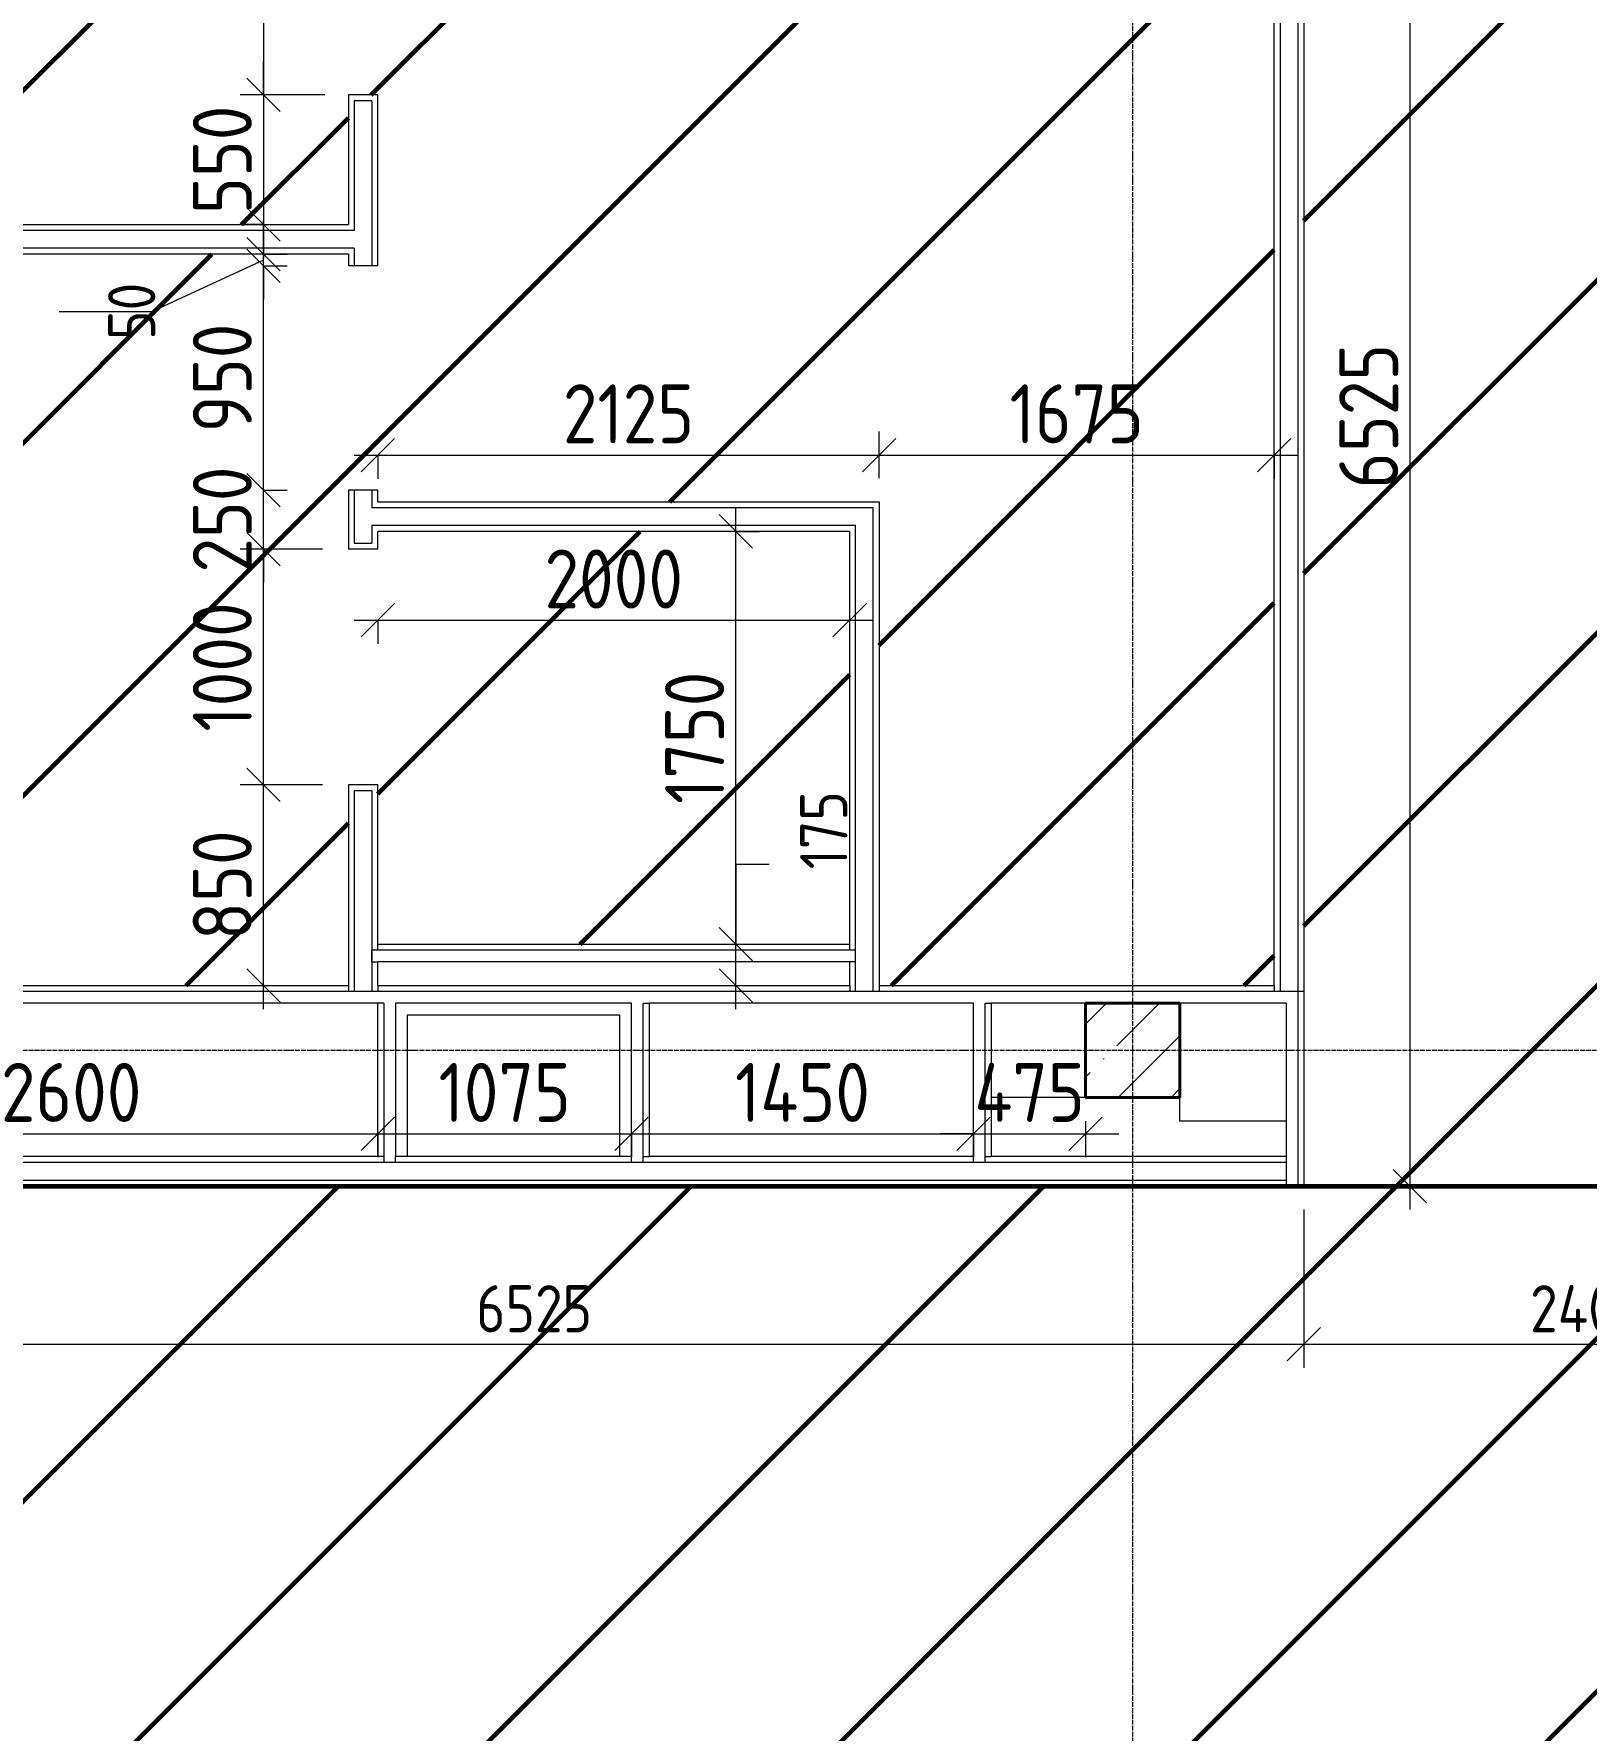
# Model space of a CAD drawing. Header units: millimetres. Extents: x -56773 to 323062, y -262288 to 76460.
# Drawn here: x 30426 to 37006, y -48341 to -41151 of the extents above; entities that cross this region are included whole.
import ezdxf

# ---------------------------------------------------------------- set-up
doc = ezdxf.new("R2010")
doc.units = ezdxf.units.MM
doc.linetypes.add('ADSK_Линия сетки', pattern=[25, 20, -2.5, 0, -2.5])
for name, color, linetype, lineweight in [('1.1)Стяжка керамзит  2 этаж', 5, 'Continuous', 60), ('Несущие колонны', 7, 'Continuous', 18), ('Оси', 7, 'Continuous', 9), ('Перекрытие', 7, 'Continuous', 18), ('Размеры', 7, 'Continuous', 9), ('Стены несущие', 7, 'Continuous', 30), ('Стены отделка', 7, 'Continuous', 30), ('Стены штриховка', 7, 'Continuous', 9)]:
    doc.layers.add(name, color=color, linetype=linetype, lineweight=lineweight)
doc.styles.add('GOST Common_2', font='', dxfattribs={"width": 0.9, "height": 250})
doc.styles.add('GOST Common_3', font='', dxfattribs={"width": 0.9, "height": 200})
doc.styles.get('GOST Common_2').set_extended_font_data('GOST Common')
doc.styles.get('GOST Common_3').set_extended_font_data('GOST Common')
doc.dimstyles.new('ADSK_Основной_2_0_1', dxfattribs={"dimscale": 304.8, "dimtxt": 201.142999, "dimasz": 0.463911, "dimexe": 0.328084, "dimexo": 0.328084, "dimgap": 0.164042, "dimtad": 1, "dimdec": 3, "dimrnd": 0.001, "dimdsep": 46, "dimtxsty": 'GOST Common_3', "dimblk1": 'OBLIQUE', "dimblk2": 'OBLIQUE', "dimsah": 1, "dimcen": 0.09, "dimdle": 0.328084, "dimazin": 2, "dimtfac": 1, "dimtdec": 4, "dimtix": 1, "dimtmove": 1, "dimatfit": 3, "dimfxl": 1, "dimtvp": 1, "dimtolj": 1, "dimtzin": 0, "dimlwd": 20, "dimlwe": 20, "dimarcsym": 2})
doc.dimstyles.new('ADSK_Основной_2_0_2', dxfattribs={"dimscale": 304.8, "dimtxt": 201.142999, "dimasz": 0.463911, "dimexe": 0.328084, "dimexo": 0.328084, "dimgap": 0.164042, "dimtad": 1, "dimdec": 3, "dimrnd": 0.001, "dimdsep": 46, "dimtxsty": 'GOST Common_3', "dimblk1": 'OBLIQUE', "dimblk2": 'OBLIQUE', "dimsah": 1, "dimcen": 0.09, "dimdle": 0.328084, "dimazin": 2, "dimtfac": 1, "dimtdec": 4, "dimtix": 1, "dimtmove": 0, "dimatfit": 3, "dimfxl": 1, "dimtvp": 1, "dimtolj": 1, "dimtzin": 0, "dimlwd": 20, "dimlwe": 20, "dimarcsym": 2})
doc.dimstyles.new('ADSK_Основной_2_0_3', dxfattribs={"dimscale": 304.8, "dimtxt": 201.142999, "dimasz": 0.463911, "dimexe": 0.328084, "dimexo": 0.328084, "dimgap": 0.164042, "dimtad": 1, "dimdec": 3, "dimrnd": 0.001, "dimdsep": 46, "dimtxsty": 'GOST Common_2', "dimblk1": 'OBLIQUE', "dimblk2": 'OBLIQUE', "dimsah": 1, "dimcen": 0.09, "dimdle": 0.328084, "dimazin": 2, "dimtfac": 1, "dimtdec": 4, "dimtix": 1, "dimtmove": 0, "dimatfit": 3, "dimfxl": 1, "dimtvp": 1, "dimtolj": 1, "dimtzin": 0, "dimlwd": 20, "dimlwe": 20, "dimarcsym": 2})

# ---------------------------------------------------------------- blocks, each defined once
blk = doc.blocks.new('ADSK_КолоннаЖБ_Прямоугольная - 400x400 мм-1807143-Кладочный план 1-го этажа')
at = {"layer": 'Несущие колонны', "lineweight": 40}
for p, q in [((-200, 200), (200, 200)), ((-200, -200), (-200, 200)), ((200, 200), (200, -200)), ((200, -200), (-200, -200))]:
    blk.add_line(p, q, dxfattribs=at)
blk = doc.blocks.new('_Oblique')
at = {"color": 0, "linetype": 'ByBlock', "lineweight": -2}
blk.add_line((-0.5, -0.5), (0.5, 0.5), dxfattribs=at)
blk = doc.blocks.new('*D3855')
at = {"layer": 'Defpoints', "color": 0, "transparency": 16777216}
for p in [(35808.9, -46034.7), (29283.9, -46604.9), (35808.9, -46704.9)]:
    blk.add_point(p, dxfattribs=at)
at = {"layer": 'Размеры', "color": 0, "lineweight": 20, "transparency": 16777216}
for p, q in [((35808.9, -46134.7), (35808.9, -46804.9)), ((29183.9, -46704.9), (35908.9, -46704.9)), ((29283.9, -46704.9), (29283.9, -46804.9))]:
    blk.add_line(p, q, dxfattribs=at)
at = {"layer": 'Размеры', "color": 0, "lineweight": 20, "transparency": 16777216, "xscale": 141.4, "yscale": 141.4, "zscale": 141.4, "rotation": 180}
blk.add_blockref('_Oblique', (29283.9, -46704.9), dxfattribs=at)
at = {"layer": 'Размеры', "color": 0, "lineweight": 20, "transparency": 16777216, "xscale": 141.4, "yscale": 141.4, "zscale": 141.4}
blk.add_blockref('_Oblique', (35808.9, -46704.9), dxfattribs=at)
at = {"layer": 'Размеры', "color": 0, "lineweight": 9, "transparency": 16777216, "insert": (32546.4, -46554.9), "char_height": 200, "width": 605.475, "attachment_point": 5, "style": 'GOST Common_3'}
blk.add_mtext('\\A1;6525', dxfattribs=at)
blk = doc.blocks.new('*D3856')
at = {"layer": 'Defpoints', "color": 0, "transparency": 16777216}
for p in [(35808.9, -46034.7), (38208.9, -46259.7), (38208.9, -46704.9)]:
    blk.add_point(p, dxfattribs=at)
at = {"layer": 'Размеры', "color": 0, "lineweight": 20, "transparency": 16777216}
for p, q in [((35808.9, -46134.7), (35808.9, -46804.9)), ((38208.9, -46359.7), (38208.9, -46804.9)), ((35708.9, -46704.9), (38308.9, -46704.9))]:
    blk.add_line(p, q, dxfattribs=at)
at = {"layer": 'Размеры', "color": 0, "lineweight": 20, "transparency": 16777216, "xscale": 141.4, "yscale": 141.4, "zscale": 141.4, "rotation": 180}
blk.add_blockref('_Oblique', (35808.9, -46704.9), dxfattribs=at)
at = {"layer": 'Размеры', "color": 0, "lineweight": 20, "transparency": 16777216, "xscale": 141.4, "yscale": 141.4, "zscale": 141.4}
blk.add_blockref('_Oblique', (38208.9, -46704.9), dxfattribs=at)
at = {"layer": 'Размеры', "color": 0, "lineweight": 9, "transparency": 16777216, "insert": (37008.9, -46554.9), "char_height": 200, "width": 625.93, "attachment_point": 5, "style": 'GOST Common_3'}
blk.add_mtext('\\A1;2400', dxfattribs=at)
blk = doc.blocks.new('*D3683')
at = {"layer": 'Defpoints', "color": 0, "transparency": 16777216}
for p in [(36359.1, -39509.7), (35733.9, -46034.7), (36259.1, -46034.7)]:
    blk.add_point(p, dxfattribs=at)
at = {"layer": 'Размеры', "color": 0, "lineweight": 20, "transparency": 16777216}
for p, q in [((36259.1, -39409.7), (36259.1, -46134.7)), ((36259.1, -39509.7), (36159.1, -39509.7)), ((35833.9, -46034.7), (36359.1, -46034.7))]:
    blk.add_line(p, q, dxfattribs=at)
at = {"layer": 'Размеры', "color": 0, "lineweight": 20, "transparency": 16777216, "xscale": 141.4, "yscale": 141.4, "zscale": 141.4}
for p, rotation in [((36259.1, -39509.7), 90), ((36259.1, -46034.7), 270)]:
    blk.add_blockref('_Oblique', p, dxfattribs=dict(at, rotation=rotation))
at = {"layer": 'Размеры', "color": 0, "lineweight": 9, "transparency": 16777216, "insert": (36084.1, -42772.2), "char_height": 250, "width": 605.475, "attachment_point": 5, "rotation": 90, "style": 'GOST Common_2'}
blk.add_mtext('\\A1;6525', dxfattribs=at)
blk = doc.blocks.new('*D3695')
at = {"layer": 'Defpoints', "color": 0, "transparency": 16777216}
for p in [(31883.9, -42836.6), (34008.9, -42936.6), (34008.9, -43134.7)]:
    blk.add_point(p, dxfattribs=at)
at = {"layer": 'Размеры', "color": 0, "lineweight": 20, "transparency": 16777216}
for p, q in [((34008.9, -43034.7), (34008.9, -42836.6)), ((31783.9, -42936.6), (34108.9, -42936.6)), ((31883.9, -42936.6), (31883.9, -43036.6))]:
    blk.add_line(p, q, dxfattribs=at)
at = {"layer": 'Размеры', "color": 0, "lineweight": 20, "transparency": 16777216, "xscale": 141.4, "yscale": 141.4, "zscale": 141.4, "rotation": 180}
blk.add_blockref('_Oblique', (31883.9, -42936.6), dxfattribs=at)
at = {"layer": 'Размеры', "color": 0, "lineweight": 20, "transparency": 16777216, "xscale": 141.4, "yscale": 141.4, "zscale": 141.4}
blk.add_blockref('_Oblique', (34008.9, -42936.6), dxfattribs=at)
at = {"layer": 'Размеры', "color": 0, "lineweight": 9, "transparency": 16777216, "insert": (32946.4, -42761.6), "char_height": 250, "width": 560.473, "attachment_point": 5, "style": 'GOST Common_2'}
blk.add_mtext('\\A1;2125', dxfattribs=at)
blk = doc.blocks.new('*D3696')
at = {"layer": 'Defpoints', "color": 0, "transparency": 16777216}
for p in [(35683.9, -42836.6), (35683.9, -42936.6), (34008.9, -43134.7)]:
    blk.add_point(p, dxfattribs=at)
at = {"layer": 'Размеры', "color": 0, "lineweight": 20, "transparency": 16777216}
for p, q in [((34008.9, -43034.7), (34008.9, -42836.6)), ((33908.9, -42936.6), (35783.9, -42936.6)), ((35683.9, -42936.6), (35683.9, -43036.6))]:
    blk.add_line(p, q, dxfattribs=at)
at = {"layer": 'Размеры', "color": 0, "lineweight": 20, "transparency": 16777216, "xscale": 141.4, "yscale": 141.4, "zscale": 141.4, "rotation": 180}
blk.add_blockref('_Oblique', (34008.9, -42936.6), dxfattribs=at)
at = {"layer": 'Размеры', "color": 0, "lineweight": 20, "transparency": 16777216, "xscale": 141.4, "yscale": 141.4, "zscale": 141.4}
blk.add_blockref('_Oblique', (35683.9, -42936.6), dxfattribs=at)
at = {"layer": 'Размеры', "color": 0, "lineweight": 9, "transparency": 16777216, "insert": (34846.4, -42761.6), "char_height": 250, "width": 560.473, "attachment_point": 5, "style": 'GOST Common_2'}
blk.add_mtext('\\A1;1675', dxfattribs=at)
blk = doc.blocks.new('*D3697')
at = {"layer": 'Defpoints', "color": 0, "transparency": 16777216}
for p in [(33301.6, -45009.7), (33401.6, -45009.7), (33301.6, -45184.7)]:
    blk.add_point(p, dxfattribs=at)
at = {"layer": 'Размеры', "color": 0, "lineweight": 20, "transparency": 16777216}
for p, q in [((33543, -44671.2), (33401.6, -44671.2)), ((33401.6, -44671.2), (33401.6, -45009.7)), ((33401.6, -45284.7), (33401.6, -44909.7)), ((33401.6, -45009.7), (33501.6, -45009.7)), ((33401.6, -45184.7), (33501.6, -45184.7))]:
    blk.add_line(p, q, dxfattribs=at)
at = {"layer": 'Размеры', "color": 0, "lineweight": 20, "transparency": 16777216, "xscale": 141.4, "yscale": 141.4, "zscale": 141.4}
for p, rotation in [((33401.6, -45009.7), 90), ((33401.6, -45184.7), 270)]:
    blk.add_blockref('_Oblique', p, dxfattribs=dict(at, rotation=rotation))
at = {"layer": 'Размеры', "color": 0, "lineweight": 9, "transparency": 16777216, "insert": (33673.9, -44692.4), "char_height": 200, "width": 409.104, "attachment_point": 1, "rotation": 90, "line_spacing_factor": 1.022761, "style": 'GOST Common_3'}
blk.add_mtext('\\A1;175', dxfattribs=at)
blk = doc.blocks.new('*D3698')
at = {"layer": 'Defpoints', "color": 0, "transparency": 16777216}
for p in [(33301.6, -43259.7), (33401.6, -43259.7), (33301.6, -45009.7)]:
    blk.add_point(p, dxfattribs=at)
at = {"layer": 'Размеры', "color": 0, "lineweight": 20, "transparency": 16777216}
for p, q in [((33401.6, -45109.7), (33401.6, -43159.7)), ((33401.6, -43259.7), (33501.6, -43259.7)), ((33401.6, -45009.7), (33501.6, -45009.7))]:
    blk.add_line(p, q, dxfattribs=at)
at = {"layer": 'Размеры', "color": 0, "lineweight": 20, "transparency": 16777216, "xscale": 141.4, "yscale": 141.4, "zscale": 141.4}
for p, rotation in [((33401.6, -43259.7), 90), ((33401.6, -45009.7), 270)]:
    blk.add_blockref('_Oblique', p, dxfattribs=dict(at, rotation=rotation))
at = {"layer": 'Размеры', "color": 0, "lineweight": 9, "transparency": 16777216, "insert": (33226.6, -44134.7), "char_height": 250, "width": 560.473, "attachment_point": 5, "rotation": 90, "style": 'GOST Common_2'}
blk.add_mtext('\\A1;1750', dxfattribs=at)
blk = doc.blocks.new('*D3699')
at = {"layer": 'Defpoints', "color": 0, "transparency": 16777216}
for p in [(31399.6, -44334.7), (31748.9, -44334.7), (31299.6, -45184.7)]:
    blk.add_point(p, dxfattribs=at)
at = {"layer": 'Размеры', "color": 0, "lineweight": 20, "transparency": 16777216}
for p, q in [((31399.6, -45284.7), (31399.6, -44234.7)), ((31648.9, -44334.7), (31299.6, -44334.7)), ((31399.6, -45184.7), (31499.6, -45184.7))]:
    blk.add_line(p, q, dxfattribs=at)
at = {"layer": 'Размеры', "color": 0, "lineweight": 20, "transparency": 16777216, "xscale": 141.4, "yscale": 141.4, "zscale": 141.4}
for p, rotation in [((31399.6, -44334.7), 90), ((31399.6, -45184.7), 270)]:
    blk.add_blockref('_Oblique', p, dxfattribs=dict(at, rotation=rotation))
at = {"layer": 'Размеры', "color": 0, "lineweight": 9, "transparency": 16777216, "insert": (31224.6, -44759.7), "char_height": 250, "width": 454.106, "attachment_point": 5, "rotation": 90, "style": 'GOST Common_2'}
blk.add_mtext('\\A1;850', dxfattribs=at)
blk = doc.blocks.new('*D3700')
at = {"layer": 'Defpoints', "color": 0, "transparency": 16777216}
for p in [(31399.6, -43334.7), (31748.9, -43334.7), (31748.9, -44334.7)]:
    blk.add_point(p, dxfattribs=at)
at = {"layer": 'Размеры', "color": 0, "lineweight": 20, "transparency": 16777216}
for p, q in [((31399.6, -44434.7), (31399.6, -43234.7)), ((31648.9, -43334.7), (31299.6, -43334.7)), ((31648.9, -44334.7), (31299.6, -44334.7))]:
    blk.add_line(p, q, dxfattribs=at)
at = {"layer": 'Размеры', "color": 0, "lineweight": 20, "transparency": 16777216, "xscale": 141.4, "yscale": 141.4, "zscale": 141.4}
for p, rotation in [((31399.6, -43334.7), 90), ((31399.6, -44334.7), 270)]:
    blk.add_blockref('_Oblique', p, dxfattribs=dict(at, rotation=rotation))
at = {"layer": 'Размеры', "color": 0, "lineweight": 9, "transparency": 16777216, "insert": (31224.6, -43834.7), "char_height": 250, "width": 560.473, "attachment_point": 5, "rotation": 90, "style": 'GOST Common_2'}
blk.add_mtext('\\A1;1000', dxfattribs=at)
blk = doc.blocks.new('*D3701')
at = {"layer": 'Defpoints', "color": 0, "transparency": 16777216}
for p in [(31299.6, -43084.7), (31399.6, -43084.7), (31748.9, -43334.7)]:
    blk.add_point(p, dxfattribs=at)
at = {"layer": 'Размеры', "color": 0, "lineweight": 20, "transparency": 16777216}
for p, q in [((31399.6, -43084.7), (31399.6, -42943.3)), ((31399.6, -43084.7), (31499.6, -43084.7)), ((31399.6, -43334.7), (31399.6, -43084.7)), ((31648.9, -43334.7), (31299.6, -43334.7)), ((31399.6, -43334.7), (31399.6, -43476.1))]:
    blk.add_line(p, q, dxfattribs=at)
at = {"layer": 'Размеры', "color": 0, "lineweight": 20, "transparency": 16777216, "xscale": 141.4, "yscale": 141.4, "zscale": 141.4}
for p, rotation in [((31399.6, -43084.7), 270), ((31399.6, -43334.7), 90)]:
    blk.add_blockref('_Oblique', p, dxfattribs=dict(at, rotation=rotation))
at = {"layer": 'Размеры', "color": 0, "lineweight": 9, "transparency": 16777216, "insert": (31224.6, -43209.7), "char_height": 250, "width": 454.106, "attachment_point": 5, "rotation": 90, "style": 'GOST Common_2'}
blk.add_mtext('\\A1;250', dxfattribs=at)
blk = doc.blocks.new('*D3702')
at = {"layer": 'Defpoints', "color": 0, "transparency": 16777216}
for p in [(31299.6, -42134.7), (31399.6, -42134.7), (31299.6, -43084.7)]:
    blk.add_point(p, dxfattribs=at)
at = {"layer": 'Размеры', "color": 0, "lineweight": 20, "transparency": 16777216}
for p, q in [((31399.6, -43184.7), (31399.6, -42034.7)), ((31399.6, -42134.7), (31499.6, -42134.7)), ((31399.6, -43084.7), (31499.6, -43084.7))]:
    blk.add_line(p, q, dxfattribs=at)
at = {"layer": 'Размеры', "color": 0, "lineweight": 20, "transparency": 16777216, "xscale": 141.4, "yscale": 141.4, "zscale": 141.4}
for p, rotation in [((31399.6, -42134.7), 90), ((31399.6, -43084.7), 270)]:
    blk.add_blockref('_Oblique', p, dxfattribs=dict(at, rotation=rotation))
at = {"layer": 'Размеры', "color": 0, "lineweight": 9, "transparency": 16777216, "insert": (31224.6, -42609.7), "char_height": 250, "width": 454.106, "attachment_point": 5, "rotation": 90, "style": 'GOST Common_2'}
blk.add_mtext('\\A1;950', dxfattribs=at)
blk = doc.blocks.new('*D3703')
at = {"layer": 'Defpoints', "color": 0, "transparency": 16777216}
for p in [(31299.6, -42084.7), (31399.6, -42084.7), (31299.6, -42134.7)]:
    blk.add_point(p, dxfattribs=at)
at = {"layer": 'Размеры', "color": 0, "lineweight": 20, "transparency": 16777216}
for p, q in [((31399.6, -42084.7), (31399.6, -41943.3)), ((31399.6, -42109.7), (30923.8, -42328.8)), ((31399.6, -42084.7), (31499.6, -42084.7)), ((31399.6, -42134.7), (31399.6, -42084.7)), ((31399.6, -42134.7), (31399.6, -42084.7)), ((31399.6, -42134.7), (31499.6, -42134.7)), ((31399.6, -42134.7), (31399.6, -42276.1)), ((30923.8, -42328.8), (30532.4, -42328.8))]:
    blk.add_line(p, q, dxfattribs=at)
at = {"layer": 'Размеры', "color": 0, "lineweight": 20, "transparency": 16777216, "xscale": 141.4, "yscale": 141.4, "zscale": 141.4}
for p, rotation in [((31399.6, -42084.7), 270), ((31399.6, -42134.7), 90)]:
    blk.add_blockref('_Oblique', p, dxfattribs=dict(at, rotation=rotation))
at = {"layer": 'Размеры', "color": 0, "lineweight": 9, "transparency": 16777216, "insert": (30740.5, -42448.2), "char_height": 200, "width": 302.737, "attachment_point": 1, "rotation": 90, "line_spacing_factor": 1.022761, "style": 'GOST Common_3'}
blk.add_mtext('\\A1;50', dxfattribs=at)
blk = doc.blocks.new('*D3705')
at = {"layer": 'Defpoints', "color": 0, "transparency": 16777216}
for p in [(31758.9, -40259.7), (31399.6, -41409.7), (31758.9, -41409.7)]:
    blk.add_point(p, dxfattribs=at)
at = {"layer": 'Размеры', "color": 0, "lineweight": 20, "transparency": 16777216}
for p, q in [((31399.6, -40159.7), (31399.6, -41509.7)), ((31658.9, -40259.7), (31299.6, -40259.7)), ((31658.9, -41409.7), (31299.6, -41409.7))]:
    blk.add_line(p, q, dxfattribs=at)
at = {"layer": 'Размеры', "color": 0, "lineweight": 20, "transparency": 16777216, "xscale": 141.4, "yscale": 141.4, "zscale": 141.4}
for p, rotation in [((31399.6, -40259.7), 90), ((31399.6, -41409.7), 270)]:
    blk.add_blockref('_Oblique', p, dxfattribs=dict(at, rotation=rotation))
at = {"layer": 'Размеры', "color": 0, "lineweight": 9, "transparency": 16777216, "insert": (31224.6, -40834.7), "char_height": 250, "width": 515.472, "attachment_point": 5, "rotation": 90, "style": 'GOST Common_2'}
blk.add_mtext('\\A1;1150', dxfattribs=at)
blk = doc.blocks.new('*D3706')
at = {"layer": 'Defpoints', "color": 0, "transparency": 16777216}
for p in [(31758.9, -41409.7), (31399.6, -41959.7), (31499.6, -41959.7)]:
    blk.add_point(p, dxfattribs=at)
at = {"layer": 'Размеры', "color": 0, "lineweight": 20, "transparency": 16777216}
for p, q in [((31399.6, -41409.7), (31399.6, -41268.3)), ((31658.9, -41409.7), (31299.6, -41409.7)), ((31399.6, -41409.7), (31399.6, -41959.7)), ((31399.6, -41959.7), (31299.6, -41959.7)), ((31399.6, -41959.7), (31399.6, -42101.1))]:
    blk.add_line(p, q, dxfattribs=at)
at = {"layer": 'Размеры', "color": 0, "lineweight": 20, "transparency": 16777216, "xscale": 141.4, "yscale": 141.4, "zscale": 141.4}
for p, rotation in [((31399.6, -41409.7), 270), ((31399.6, -41959.7), 90)]:
    blk.add_blockref('_Oblique', p, dxfattribs=dict(at, rotation=rotation))
at = {"layer": 'Размеры', "color": 0, "lineweight": 9, "transparency": 16777216, "insert": (31224.6, -41684.7), "char_height": 250, "width": 454.106, "attachment_point": 5, "rotation": 90, "style": 'GOST Common_2'}
blk.add_mtext('\\A1;550', dxfattribs=at)
blk = doc.blocks.new('*D3707')
at = {"layer": 'Defpoints', "color": 0, "transparency": 16777216}
for p in [(31883.9, -43536.6), (33883.9, -43536.6), (33883.9, -43636.6)]:
    blk.add_point(p, dxfattribs=at)
at = {"layer": 'Размеры', "color": 0, "lineweight": 20, "transparency": 16777216}
for p, q in [((31783.9, -43636.6), (33983.9, -43636.6)), ((31883.9, -43636.6), (31883.9, -43736.6)), ((33883.9, -43636.6), (33883.9, -43736.6))]:
    blk.add_line(p, q, dxfattribs=at)
at = {"layer": 'Размеры', "color": 0, "lineweight": 20, "transparency": 16777216, "xscale": 141.4, "yscale": 141.4, "zscale": 141.4, "rotation": 180}
blk.add_blockref('_Oblique', (31883.9, -43636.6), dxfattribs=at)
at = {"layer": 'Размеры', "color": 0, "lineweight": 20, "transparency": 16777216, "xscale": 141.4, "yscale": 141.4, "zscale": 141.4}
blk.add_blockref('_Oblique', (33883.9, -43636.6), dxfattribs=at)
at = {"layer": 'Размеры', "color": 0, "lineweight": 9, "transparency": 16777216, "insert": (32883.9, -43461.6), "char_height": 250, "width": 605.475, "attachment_point": 5, "style": 'GOST Common_2'}
blk.add_mtext('\\A1;2000', dxfattribs=at)
blk = doc.blocks.new('*D3717')
at = {"layer": 'Defpoints', "color": 0, "transparency": 16777216}
for p in [(31883.9, -45713.1), (29283.9, -45759.7), (31883.9, -45813)]:
    blk.add_point(p, dxfattribs=at)
at = {"layer": 'Размеры', "color": 0, "lineweight": 20, "transparency": 16777216}
for p, q in [((29183.9, -45813), (31983.9, -45813)), ((29283.9, -45859.7), (29283.9, -45913)), ((31883.9, -45813.1), (31883.9, -45913))]:
    blk.add_line(p, q, dxfattribs=at)
at = {"layer": 'Размеры', "color": 0, "lineweight": 20, "transparency": 16777216, "xscale": 141.4, "yscale": 141.4, "zscale": 141.4, "rotation": 180}
blk.add_blockref('_Oblique', (29283.9, -45813), dxfattribs=at)
at = {"layer": 'Размеры', "color": 0, "lineweight": 20, "transparency": 16777216, "xscale": 141.4, "yscale": 141.4, "zscale": 141.4}
blk.add_blockref('_Oblique', (31883.9, -45813), dxfattribs=at)
at = {"layer": 'Размеры', "color": 0, "lineweight": 9, "transparency": 16777216, "insert": (30583.9, -45638), "char_height": 250, "width": 605.475, "attachment_point": 5, "style": 'GOST Common_2'}
blk.add_mtext('\\A1;2600', dxfattribs=at)
blk = doc.blocks.new('*D3718')
at = {"layer": 'Defpoints', "color": 0, "transparency": 16777216}
for p in [(31883.9, -45713.1), (32958.9, -45713.1), (32958.9, -45813)]:
    blk.add_point(p, dxfattribs=at)
at = {"layer": 'Размеры', "color": 0, "lineweight": 20, "transparency": 16777216}
for p, q in [((31783.9, -45813), (33058.9, -45813)), ((31883.9, -45813.1), (31883.9, -45913)), ((32958.9, -45813.1), (32958.9, -45913))]:
    blk.add_line(p, q, dxfattribs=at)
at = {"layer": 'Размеры', "color": 0, "lineweight": 20, "transparency": 16777216, "xscale": 141.4, "yscale": 141.4, "zscale": 141.4, "rotation": 180}
blk.add_blockref('_Oblique', (31883.9, -45813), dxfattribs=at)
at = {"layer": 'Размеры', "color": 0, "lineweight": 20, "transparency": 16777216, "xscale": 141.4, "yscale": 141.4, "zscale": 141.4}
blk.add_blockref('_Oblique', (32958.9, -45813), dxfattribs=at)
at = {"layer": 'Размеры', "color": 0, "lineweight": 9, "transparency": 16777216, "insert": (32421.4, -45638), "char_height": 250, "width": 560.473, "attachment_point": 5, "style": 'GOST Common_2'}
blk.add_mtext('\\A1;1075', dxfattribs=at)
blk = doc.blocks.new('*D3719')
at = {"layer": 'Defpoints', "color": 0, "transparency": 16777216}
for p in [(32958.9, -45713.1), (34408.9, -45713.1), (34408.9, -45813)]:
    blk.add_point(p, dxfattribs=at)
at = {"layer": 'Размеры', "color": 0, "lineweight": 20, "transparency": 16777216}
for p, q in [((32858.9, -45813), (34508.9, -45813)), ((32958.9, -45813.1), (32958.9, -45913)), ((34408.9, -45813.1), (34408.9, -45913))]:
    blk.add_line(p, q, dxfattribs=at)
at = {"layer": 'Размеры', "color": 0, "lineweight": 20, "transparency": 16777216, "xscale": 141.4, "yscale": 141.4, "zscale": 141.4, "rotation": 180}
blk.add_blockref('_Oblique', (32958.9, -45813), dxfattribs=at)
at = {"layer": 'Размеры', "color": 0, "lineweight": 20, "transparency": 16777216, "xscale": 141.4, "yscale": 141.4, "zscale": 141.4}
blk.add_blockref('_Oblique', (34408.9, -45813), dxfattribs=at)
at = {"layer": 'Размеры', "color": 0, "lineweight": 9, "transparency": 16777216, "insert": (33683.9, -45638), "char_height": 250, "width": 580.928, "attachment_point": 5, "style": 'GOST Common_2'}
blk.add_mtext('\\A1;1450', dxfattribs=at)
blk = doc.blocks.new('*D3720')
at = {"layer": 'Defpoints', "color": 0, "transparency": 16777216}
for p in [(34408.9, -45713.1), (34883.9, -45659.7), (34883.9, -45813)]:
    blk.add_point(p, dxfattribs=at)
at = {"layer": 'Размеры', "color": 0, "lineweight": 20, "transparency": 16777216}
for p, q in [((34883.9, -45759.7), (34883.9, -45913)), ((34408.9, -45813), (34267.5, -45813)), ((34408.9, -45813), (34883.9, -45813)), ((34408.9, -45813.1), (34408.9, -45913)), ((34883.9, -45813), (35025.3, -45813))]:
    blk.add_line(p, q, dxfattribs=at)
at = {"layer": 'Размеры', "color": 0, "lineweight": 20, "transparency": 16777216, "xscale": 141.4, "yscale": 141.4, "zscale": 141.4}
blk.add_blockref('_Oblique', (34408.9, -45813), dxfattribs=at)
at = {"layer": 'Размеры', "color": 0, "lineweight": 20, "transparency": 16777216, "xscale": 141.4, "yscale": 141.4, "zscale": 141.4, "rotation": 180}
blk.add_blockref('_Oblique', (34883.9, -45813), dxfattribs=at)
at = {"layer": 'Размеры', "color": 0, "lineweight": 9, "transparency": 16777216, "insert": (34646.4, -45638), "char_height": 250, "width": 474.561, "attachment_point": 5, "style": 'GOST Common_2'}
blk.add_mtext('\\A1;475', dxfattribs=at)

msp = doc.modelspace()

# ---------------------------------------------------------------- hatches: boundary and pattern name
at = {"layer": '1.1)Стяжка керамзит  2 этаж', "transparency": 33554687}
h = msp.add_hatch(dxfattribs=at)
h.set_pattern_fill('ANSI31', color=5, scale=333)
h.paths.add_polyline_path([(43008.9343, -43759.6624), (41008.9343, -43759.6624), (41008.9343, -45259.6624), (41283.9343, -45259.6624), (41308.9343, -45259.6624), (41308.9343, -46034.6624), (43008.9343, -46034.6624)], flags=17)
h.paths.add_polyline_path([(40608.9343, -43934.6624), (38333.9343, -43934.6624), (38333.9343, -44809.6624), (38208.9343, -44809.6624), (38208.9343, -43609.6624), (38333.9343, -43609.6624), (38333.9343, -43634.6624), (40533.9343, -43634.6624), (40533.9343, -43459.6624), (40658.9343, -43459.6624), (40658.9343, -43634.6624), (43008.9343, -43634.6624), (43008.9343, -42359.6624), (40658.9343, -42359.6624), (40658.9343, -42559.6624), (40533.9343, -42559.6624), (40533.9343, -42359.6624), (39633.9343, -42359.6624), (39583.9343, -42359.6624), (39558.9343, -42359.6624), (39558.9343, -42184.6624), (38333.9343, -42184.6624), (38333.9343, -42709.6624), (38208.9343, -42709.6624), (38208.9343, -40784.6624), (38333.9343, -40784.6624), (38333.9343, -42059.6624), (41283.9343, -42059.6624), (41283.9343, -41859.6624), (41333.9343, -41859.6624), (41333.9343, -42059.6624), (43008.9343, -42059.6624), (43008.9343, -40909.6624), (41333.9343, -40909.6624), (41333.9343, -41119.6624), (41283.9343, -41119.6624), (41283.9343, -40709.6624), (41333.9343, -40709.6624), (41333.9343, -40859.6624), (43008.9343, -40859.6624), (43008.9343, -39734.6624), (41333.9343, -39734.6624), (41333.9343, -39969.6624), (41283.9343, -39969.6624), (41283.9343, -39709.6624), (41283.9343, -39659.6624), (40883.9343, -39659.6624), (40883.9343, -39509.6624), (40283.9343, -39509.6624), (38683.9343, -39509.6624), (38333.9343, -39509.6624), (38333.9343, -39884.6624), (38208.9343, -39884.6624), (38208.9343, -39509.6624), (37483.9343, -39509.6624), (35883.9343, -39509.6624), (35808.9343, -39509.6624), (35808.9343, -45209.6624), (35808.9343, -46034.6624), (38208.9343, -46034.6624), (38208.9343, -46009.6624), (38333.9343, -46009.6624), (38333.9343, -46034.6624), (40608.9343, -46034.6624)])
h.paths.add_polyline_path([(35683.9343, -39509.6624), (35283.9343, -39509.6624), (35283.9343, -39659.6624), (34883.9343, -39659.6624), (34883.9343, -39509.6624), (34283.9343, -39509.6624), (32683.9343, -39509.6624), (31883.9343, -39509.6624), (31883.9343, -40259.6624), (31758.9343, -40259.6624), (31758.9343, -39509.6624), (31408.9343, -39509.6624), (31408.9343, -39260.0253), (29958.9343, -39260.0253), (29958.9343, -39509.6624), (29408.9343, -39509.6624), (29408.9343, -40109.6624), (29283.9343, -40109.6624), (29283.9343, -39659.6624), (28883.9343, -39659.6624), (28883.9343, -39509.6624), (28283.9343, -39509.6624), (26683.9343, -39509.6624), (26258.9343, -39509.6624), (26258.9343, -44034.6624), (26133.9343, -44034.6624), (26133.9343, -39509.6624), (25483.9343, -39509.6624), (23883.9343, -39509.6624), (23283.9343, -39509.6624), (23283.9343, -39659.6624), (23008.9343, -39659.6624), (23008.9343, -39831.6624), (22883.9343, -39831.6624), (22883.9343, -39659.6624), (22883.9343, -39509.6624), (22283.9343, -39509.6624), (20683.9343, -39509.6624), (19483.9343, -39509.6624), (17883.9343, -39509.6624), (17283.9343, -39509.6624), (17283.9343, -39659.6624), (17283.9343, -45184.6624), (17958.9343, -45184.6624), (17958.9343, -46034.6624), (22208.9343, -46034.6624), (22208.9343, -45184.6624), (22883.9343, -45184.6624), (22883.9343, -40931.6624), (23008.9343, -40931.6624), (23008.9343, -41031.6624), (23183.9343, -41031.6624), (23183.9343, -43384.6624), (23408.9343, -43384.6624), (23408.9343, -43509.6624), (23183.9343, -43509.6624), (23183.9343, -45009.6624), (24683.9343, -45009.6624), (24683.9343, -43509.6624), (24308.9343, -43509.6624), (24308.9343, -43384.6624), (24808.9343, -43384.6624), (24808.9343, -45184.6624), (26133.9343, -45184.6624), (26133.9343, -45034.6624), (26258.9343, -45034.6624), (26258.9343, -45184.6624), (26673.9343, -45184.6624), (26738.9343, -45184.6624), (31758.9343, -45184.6624), (31758.9343, -44334.6624), (31883.9343, -44334.6624), (31883.9343, -45009.6624), (33883.9343, -45009.6624), (33883.9343, -43259.6624), (31883.9343, -43259.6624), (31883.9343, -43334.6624), (31758.9343, -43334.6624), (31758.9343, -43084.6624), (31883.9343, -43084.6624), (31883.9343, -43134.6624), (34008.9343, -43134.6624), (34008.9343, -45184.6624), (35683.9343, -45184.6624)])
h.paths.add_polyline_path([(31883.9343, -42134.6624), (31758.9343, -42134.6624), (31758.9343, -42084.6624), (29408.9343, -42084.6624), (29408.9343, -42644.6624), (29208.9343, -42644.6624), (29208.9343, -42519.6624), (29283.9343, -42519.6624), (29283.9343, -41559.6624), (29408.9343, -41559.6624), (29408.9343, -41959.6624), (31758.9343, -41959.6624), (31758.9343, -41409.6624), (31883.9343, -41409.6624)], flags=16)
h.paths.add_polyline_path([(28308.9343, -42644.6624), (28246.4343, -42644.6624), (28246.4343, -42519.6624), (28308.9343, -42519.6624)], flags=16)
h.paths.add_polyline_path([(28283.9343, -42619.6624), (28271.4343, -42619.6624), (28271.4343, -42544.6624), (28283.9343, -42544.6624)], flags=0)
h.paths.add_polyline_path([(17158.9343, -39659.6624), (16883.9343, -39659.6624), (16883.9343, -39509.6624), (16283.9343, -39509.6624), (16283.9343, -39659.6624), (15883.9343, -39659.6624), (15883.9343, -39509.6624), (13883.9343, -39509.6624), (13883.9343, -45184.6624), (14683.9343, -45184.6624), (14683.9343, -45909.6624), (14758.9343, -45909.6624), (14758.9343, -46034.6624), (15808.9343, -46034.6624), (15808.9343, -45909.6624), (15858.9343, -45909.6624), (15858.9343, -45184.6624), (17158.9343, -45184.6624)])
h.paths.add_polyline_path([(7483.9343, -42089.6624), (7608.9343, -42089.6624), (7608.9343, -42459.6624), (10083.9343, -42459.6624), (10083.9343, -39659.6624), (9883.9343, -39659.6624), (9883.9343, -39509.6624), (9233.9343, -39509.6624), (9233.9343, -39335.0253), (7783.9343, -39335.0253), (7783.9343, -39509.6624), (7608.9343, -39509.6624), (7608.9343, -40889.6624), (7483.9343, -40889.6624), (7483.9343, -39509.6624), (6483.9343, -39509.6624), (4883.9343, -39509.6624), (4283.9343, -39509.6624), (4283.9343, -39659.6624), (3883.9343, -39659.6624), (3883.9343, -39509.6624), (3783.9343, -39509.6624), (3783.9343, -43734.6624), (5708.9343, -43734.6624), (5708.9343, -44024.6624), (5583.9343, -44024.6624), (5583.9343, -43859.6624), (3963.9343, -43859.6624), (3963.9343, -45184.6624), (4358.9343, -45184.6624), (4358.9343, -45909.6624), (4458.9343, -45909.6624), (4458.9343, -46034.6624), (5458.9343, -46034.6624), (5458.9343, -45909.6624), (5583.9343, -45909.6624), (5583.9343, -45024.6624), (5708.9343, -45024.6624), (5708.9343, -45184.6624), (7483.9343, -45184.6624), (7483.9343, -43959.6624), (7608.9343, -43959.6624), (7608.9343, -45084.6624), (9808.9343, -45084.6624), (9808.9343, -42584.6624), (7608.9343, -42584.6624), (7608.9343, -42759.6624), (7483.9343, -42759.6624)])
h.paths.add_polyline_path([(-279.9231, -39035.8771), (34.3626, -39035.8771), (34.3626, -38735.8771), (-279.9231, -38735.8771)], flags=9)
h = msp.add_hatch(dxfattribs=at)
h.set_pattern_fill('ANSI31', color=5, scale=333)
h.paths.add_polyline_path([(51691.5932, -46259.6624), (50633.9343, -46259.6624), (50608.9343, -46259.6624), (50608.9343, -46034.6624), (47083.9343, -46034.6624), (47083.9343, -46259.6624), (42433.9343, -46259.6624), (42433.9343, -46134.6624), (43008.9343, -46134.6624), (43008.9343, -46034.6624), (41308.9343, -46034.6624), (41308.9343, -46134.6624), (41533.9343, -46134.6624), (41533.9343, -46259.6624), (38208.9343, -46259.6624), (38208.9343, -46034.6624), (29283.9343, -46034.6624), (29283.9343, -46634.6624), (29158.9343, -46634.6624), (29158.9343, -46034.6624), (-2491.0657, -46034.6624), (-2491.0657, -49284.6624), (29158.9343, -49284.6624), (29158.9343, -48684.6624), (29283.9343, -48684.6624), (29283.9343, -49284.6624), (51691.5932, -49284.6624)])
at = {"layer": 'Несущие колонны', "lineweight": 9}
h = msp.add_hatch(dxfattribs=at)
h.set_pattern_fill('FP_3', color=256, style=0, pattern_type=2)
h.set_pattern_definition([(45, (1283.93, -48864.63), (-224.5064, 224.5064), []), (45, (1508.44, -48864.63), (-224.5064, 224.5064), [396.875, -79.375, 3.353, -76.022])])
h.paths.add_polyline_path([(34883.9343, -45659.6624), (35283.9343, -45659.6624), (35283.9343, -45259.6624), (34883.9343, -45259.6624)])

# ---------------------------------------------------------------- linework, layer by layer
at = {"layer": '1.1)Стяжка керамзит  2 этаж'}
msp.add_lwpolyline([(51691.5932, -49284.6624), (-2491.0657, -49284.6624), (-2491.0657, -46034.6624), (51691.5932, -46034.6624)], close=True, dxfattribs=at)
at = {"layer": 'Несущие колонны', "lineweight": 9}
for p, q in [((35283.9343, -45259.6624), (34883.9343, -45259.6624)), ((34883.9343, -45659.6624), (34883.9343, -45259.6624)), ((35283.9343, -45259.6624), (35283.9343, -45659.6624)), ((35283.9343, -45659.6624), (34883.9343, -45659.6624))]:
    msp.add_line(p, q, dxfattribs=at)
at = {"layer": 'Оси', "linetype": 'ADSK_Линия сетки', "lineweight": 5}
for p, q in [((35083.9343, -59838.5137), (35083.9343, -38837.1863)), ((63681.4538, -45459.6624), (-23956.1623, -45459.6624))]:
    msp.add_line(p, q, dxfattribs=at)
at = {"layer": 'Перекрытие'}
for p, q in [((32008.9343, -45909.6624), (32008.9343, -45309.6624)), ((32008.9343, -45309.6624), (32908.9343, -45309.6624)), ((32908.9343, -45309.6624), (32908.9343, -45909.6624)), ((34883.9343, -45659.6624), (34483.9343, -45659.6624)), ((35283.9343, -45759.6624), (35283.9343, -45659.6624)), ((35733.9343, -45759.6624), (35283.9343, -45759.6624))]:
    msp.add_line(p, q, dxfattribs=at)
at = {"layer": 'Стены несущие', "lineweight": 9}
for p, q in [((35683.9343, -45184.6624), (35683.9343, -39509.6624)), ((35808.9343, -39509.6624), (35808.9343, -45209.6624)), ((31758.9343, -41409.6624), (31758.9343, -41959.6624)), ((31883.9343, -41409.6624), (31758.9343, -41409.6624)), ((31883.9343, -42134.6624), (31883.9343, -41409.6624)), ((29408.9343, -41959.6624), (31758.9343, -41959.6624)), ((31758.9343, -42084.6624), (29408.9343, -42084.6624)), ((31758.9343, -42084.6624), (31758.9343, -42134.6624)), ((31883.9343, -42134.6624), (31758.9343, -42134.6624)), ((31758.9343, -43084.6624), (31758.9343, -43334.6624)), ((31883.9343, -43084.6624), (31758.9343, -43084.6624)), ((31883.9343, -43134.6624), (31883.9343, -43084.6624)), ((31883.9343, -43134.6624), (34008.9343, -43134.6624)), ((34008.9343, -43134.6624), (34008.9343, -45184.6624)), ((31883.9343, -43334.6624), (31883.9343, -43259.6624)), ((33883.9343, -43259.6624), (31883.9343, -43259.6624)), ((33883.9343, -45009.6624), (33883.9343, -43259.6624)), ((31883.9343, -43334.6624), (31758.9343, -43334.6624)), ((31758.9343, -44334.6624), (31758.9343, -45184.6624)), ((31883.9343, -44334.6624), (31758.9343, -44334.6624)), ((31883.9343, -45009.6624), (31883.9343, -44334.6624)), ((31883.9343, -45184.6624), (31883.9343, -45084.6624)), ((33883.9343, -45084.6624), (31883.9343, -45084.6624)), ((33883.9343, -45184.6624), (33883.9343, -45084.6624)), ((31883.9343, -45259.6624), (27883.9343, -45259.6624)), ((32958.9343, -45259.6624), (31958.9343, -45259.6624)), ((31958.9343, -45259.6624), (31958.9343, -45909.6624)), ((32958.9343, -45909.6624), (32958.9343, -45259.6624)), ((34408.9343, -45259.6624), (33033.9343, -45259.6624)), ((34408.9343, -45909.6624), (34408.9343, -45259.6624)), ((35733.9343, -45259.6624), (34483.9343, -45259.6624)), ((35733.9343, -45259.6624), (35733.9343, -45909.6624)), ((31883.9343, -45909.6624), (28958.9343, -45909.6624)), ((32958.9343, -45909.6624), (31958.9343, -45909.6624)), ((34408.9343, -45909.6624), (33033.9343, -45909.6624)), ((35733.9343, -45909.6624), (34483.9343, -45909.6624)), ((35783.9343, -46034.6624), (29283.9343, -46034.6624))]:
    msp.add_line(p, q, dxfattribs=at)
at = {"layer": 'Стены отделка', "lineweight": 18}
for p, q in [((31883.9343, -45009.6624), (33883.9343, -45009.6624)), ((26738.9343, -45184.6624), (31758.9343, -45184.6624)), ((31883.9343, -45184.6624), (33883.9343, -45184.6624)), ((34008.9343, -45184.6624), (35683.9343, -45184.6624)), ((35808.9343, -45209.6624), (35808.9343, -46034.6624)), ((31883.9343, -45909.6624), (31883.9343, -45259.6624)), ((33033.9343, -45259.6624), (33033.9343, -45909.6624)), ((34483.9343, -45259.6624), (34483.9343, -45909.6624)), ((35783.9343, -46034.6624), (35808.9343, -46034.6624))]:
    msp.add_line(p, q, dxfattribs=at)
at = {"layer": 'Стены штриховка', "lineweight": 9}
for p, q in [((35708.9343, -39509.6624), (35708.9343, -45209.6624)), ((35783.9343, -39509.6624), (35783.9343, -46034.6624)), ((31783.9343, -41434.6624), (31783.9343, -41984.6624)), ((31858.9343, -41434.6624), (31783.9343, -41434.6624)), ((31858.9343, -41434.6624), (31858.9343, -42134.6624)), ((31783.9343, -41984.6624), (29383.9343, -41984.6624)), ((31783.9343, -42059.6624), (29383.9343, -42059.6624)), ((31783.9343, -42059.6624), (31783.9343, -42134.6624)), ((31783.9343, -43084.6624), (31783.9343, -43309.6624)), ((31858.9343, -43084.6624), (31858.9343, -43159.6624)), ((33983.9343, -43159.6624), (31858.9343, -43159.6624)), ((33983.9343, -45209.6624), (33983.9343, -43159.6624)), ((31858.9343, -43234.6624), (31858.9343, -43309.6624)), ((33908.9343, -43234.6624), (31858.9343, -43234.6624)), ((33908.9343, -45209.6624), (33908.9343, -43234.6624)), ((31783.9343, -43309.6624), (31858.9343, -43309.6624)), ((31783.9343, -44359.6624), (31783.9343, -45209.6624)), ((31858.9343, -44359.6624), (31783.9343, -44359.6624)), ((31858.9343, -44359.6624), (31858.9343, -45209.6624)), ((33908.9343, -45034.6624), (31858.9343, -45034.6624)), ((31858.9343, -45084.6624), (31858.9343, -45034.6624)), ((31883.9343, -45034.6624), (31883.9343, -45009.6624)), ((33883.9343, -45034.6624), (33883.9343, -45009.6624)), ((31858.9343, -45084.6624), (31883.9343, -45084.6624)), ((33908.9343, -45084.6624), (33883.9343, -45084.6624)), ((35808.9343, -45209.6624), (26673.9343, -45209.6624)), ((31758.9343, -45184.6624), (31758.9343, -45209.6624)), ((31883.9343, -45184.6624), (31883.9343, -45209.6624)), ((33883.9343, -45184.6624), (33883.9343, -45209.6624)), ((34008.9343, -45184.6624), (34008.9343, -45209.6624)), ((35683.9343, -45184.6624), (35683.9343, -45209.6624)), ((31908.9343, -45259.6624), (31883.9343, -45259.6624)), ((31908.9343, -45259.6624), (31908.9343, -45934.6624)), ((33008.9343, -45934.6624), (33008.9343, -45259.6624)), ((33008.9343, -45259.6624), (33033.9343, -45259.6624)), ((34458.9343, -45934.6624), (34458.9343, -45259.6624)), ((34458.9343, -45259.6624), (34483.9343, -45259.6624)), ((35733.9343, -45934.6624), (26648.9343, -45934.6624)), ((31908.9343, -45909.6624), (31883.9343, -45909.6624)), ((31958.9343, -45934.6624), (31958.9343, -45909.6624)), ((32958.9343, -45934.6624), (32958.9343, -45909.6624)), ((33008.9343, -45909.6624), (33033.9343, -45909.6624)), ((34408.9343, -45934.6624), (34408.9343, -45909.6624)), ((34458.9343, -45909.6624), (34483.9343, -45909.6624)), ((35733.9343, -45909.6624), (35733.9343, -46034.6624)), ((29258.9343, -46009.6624), (35733.9343, -46009.6624))]:
    msp.add_line(p, q, dxfattribs=at)

# ---------------------------------------------------------------- block references
at = {"layer": 'Несущие колонны', "lineweight": 40, "rotation": 89.9999999999999}
msp.add_blockref('ADSK_КолоннаЖБ_Прямоугольная - 400x400 мм-1807143-Кладочный план 1-го этажа', (35083.9343, -45459.6624), dxfattribs=at)

# ---------------------------------------------------------------- dimensions: what is measured, and where the dimension line sits
at = {"layer": 'Размеры', "lineweight": 9}
for base, p1, p2, override, picture, middle in [((36259.0887, -46034.6624), (36359.0736, -39509.6624), (35733.9343, -46034.6624), {"dimpost": '<>', "dimfxl": 6554.877889}, '*D3683', (36084.0887, -42772.1624)), ((31399.6211, -41409.6624), (31758.9343, -40259.6624), (31758.9343, -41409.6624), {"dimpost": '<>', "dimfxl": 1150}, '*D3705', (31224.6211, -40834.6624)), ((31399.6211, -41959.6624), (31758.9343, -41409.6624), (31499.606, -41959.6624), {"dimpost": '<>', "dimfxl": 608.071706}, '*D3706', (31224.6211, -41684.6624)), ((31399.6211, -42134.6624), (31299.6362, -43084.6624), (31299.6362, -42134.6624), {"dimpost": '<>', "dimfxl": 950}, '*D3702', (31224.6211, -42609.6624)), ((31399.6211, -43084.6624), (31748.9343, -43334.6624), (31299.6362, -43084.6624), {"dimpost": '<>', "dimfxl": 514.168101}, '*D3701', (31224.6211, -43209.6624)), ((33401.5693, -43259.6624), (33301.5844, -45009.6624), (33301.5844, -43259.6624), {"dimpost": '<>', "dimfxl": 1750}, '*D3698', (33226.5693, -44134.6624)), ((31399.6211, -43334.6624), (31748.9343, -44334.6624), (31748.9343, -43334.6624), {"dimpost": '<>', "dimfxl": 1000}, '*D3700', (31224.6211, -43834.6624)), ((31399.6211, -44334.6624), (31299.6362, -45184.6624), (31748.9343, -44334.6624), {"dimpost": '<>', "dimfxl": 961.441021}, '*D3699', (31224.6211, -44759.6624))]:
    dim = msp.add_linear_dim(base=base, p1=p1, p2=p2, angle=90, dimstyle='ADSK_Основной_2_0_3', override=override, dxfattribs=at)
    dim.commit()
    dim.dimension.update_dxf_attribs({"geometry": picture, "text_midpoint": middle})
for base, p1, p2, override, picture, middle in [((31399.6211, -42084.6624), (31299.6362, -42134.6624), (31299.6362, -42084.6624), {"dimpost": '<>', "dimfxl": 50}, '*D3703', (30873.8331, -42328.7795)), ((33401.5693, -45009.6624), (33301.5844, -45184.6624), (33301.5844, -45009.6624), {"dimpost": '<>', "dimfxl": 175}, '*D3697', (33601.3366, -44671.1638))]:
    dim = msp.add_linear_dim(base=base, p1=p1, p2=p2, angle=90, dimstyle='ADSK_Основной_2_0_1', override=override, dxfattribs=at)
    dim.commit()
    dim.dimension.update_dxf_attribs({"geometry": picture, "text_midpoint": middle, "dimtype": 160, "text_rotation": 90})
for base, p1, p2, dimstyle, override, picture, middle in [((34008.9343, -42936.5625), (31883.9343, -42836.5776), (34008.9343, -43134.6624), 'ADSK_Основной_2_0_3', {"dimpost": '<>', "dimfxl": 2145.80511}, '*D3695', (32946.4343, -42761.5625)), ((35683.9343, -42936.5625), (34008.9343, -43134.6624), (35683.9343, -42836.5776), 'ADSK_Основной_2_0_3', {"dimpost": '<>', "dimfxl": 1701.31701}, '*D3696', (34846.4343, -42761.5625)), ((33883.9343, -43636.5625), (31883.9343, -43536.5776), (33883.9343, -43536.5776), 'ADSK_Основной_2_0_3', {"dimpost": '<>', "dimfxl": 2000}, '*D3707', (32883.9343, -43461.5625)), ((31883.9343, -45813.0391), (29283.9343, -45759.6624), (31883.9343, -45713.0542), 'ADSK_Основной_2_0_3', {"dimpost": '<>', "dimfxl": 2600.417722}, '*D3717', (30583.9343, -45638.0391)), ((32958.9343, -45813.0391), (31883.9343, -45713.0542), (32958.9343, -45713.0542), 'ADSK_Основной_2_0_3', {"dimpost": '<>', "dimfxl": 1075}, '*D3718', (32421.4343, -45638.0391)), ((34408.9343, -45813.0391), (32958.9343, -45713.0542), (34408.9343, -45713.0542), 'ADSK_Основной_2_0_3', {"dimpost": '<>', "dimfxl": 1450}, '*D3719', (33683.9343, -45638.0391)), ((34883.9343, -45813.0391), (34408.9343, -45713.0542), (34883.9343, -45659.6624), 'ADSK_Основной_2_0_3', {"dimpost": '<>', "dimfxl": 477.991297}, '*D3720', (34646.4343, -45638.0391)), ((35808.9343, -46704.8769), (29283.9343, -46604.892), (35808.9343, -46034.6624), 'ADSK_Основной_2_0_2', {"dimpost": '<>', "dimfxl": 6549.869224}, '*D3855', (32546.4343, -46554.8769)), ((38208.9343, -46704.8769), (35808.9343, -46034.6624), (38208.9343, -46259.6624), 'ADSK_Основной_2_0_2', {"dimpost": '<>', "dimfxl": 2410.523802}, '*D3856', (37008.9343, -46554.8769))]:
    dim = msp.add_linear_dim(base=base, p1=p1, p2=p2, dimstyle=dimstyle, override=override, dxfattribs=at)
    dim.commit()
    dim.dimension.update_dxf_attribs({"geometry": picture, "text_midpoint": middle})

doc.saveas('drawing.dxf')
